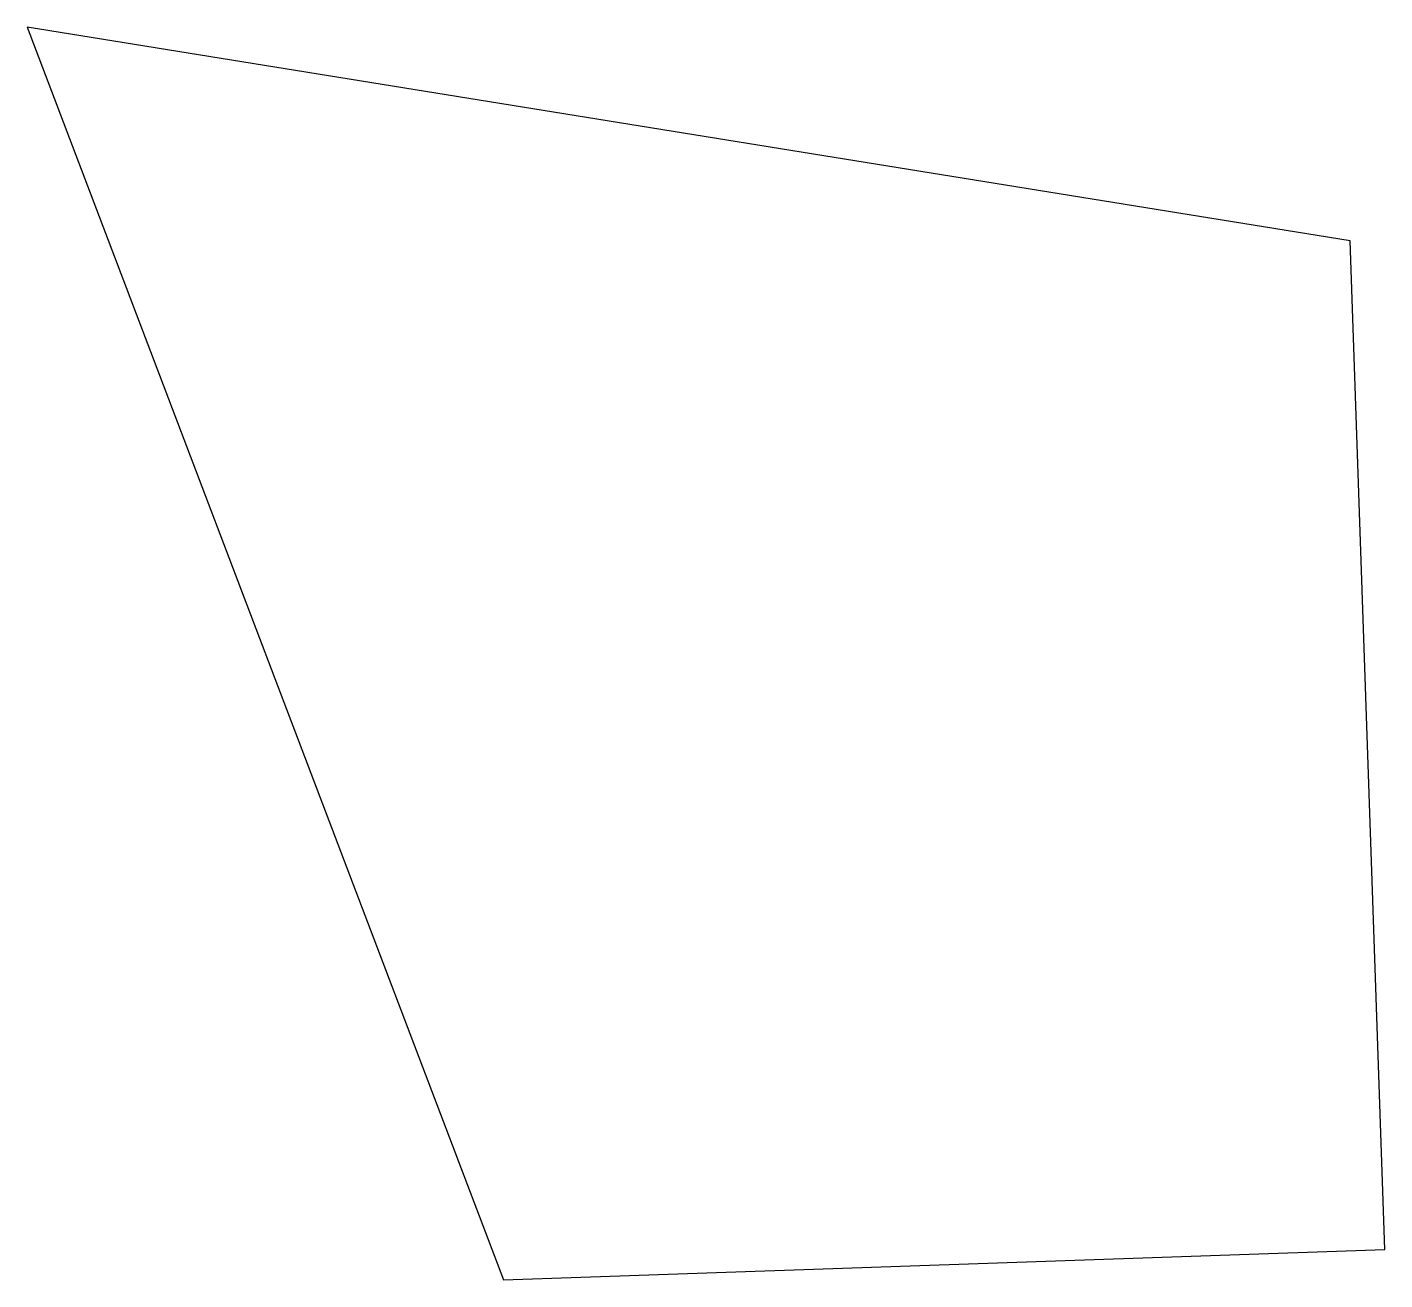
# Model space of a CAD drawing. Header units: metres. Extents: x -0.43 to 0.87, y -0.84 to 0.35.
import ezdxf

# ---------------------------------------------------------------- set-up
doc = ezdxf.new("R2010")
doc.units = ezdxf.units.M

msp = doc.modelspace()

# ---------------------------------------------------------------- linework, layer by layer
at = {"layer": 'Polygon'}
for p, q in [((0.8362, 0.1502), (-0.4253, 0.354)), ((-0.4253, 0.354), (0.0289, -0.8404)), ((0.8693, -0.8115), (0.8362, 0.1502)), ((0.0289, -0.8404), (0.8693, -0.8115))]:
    msp.add_line(p, q, dxfattribs=at)

doc.saveas('drawing.dxf')
